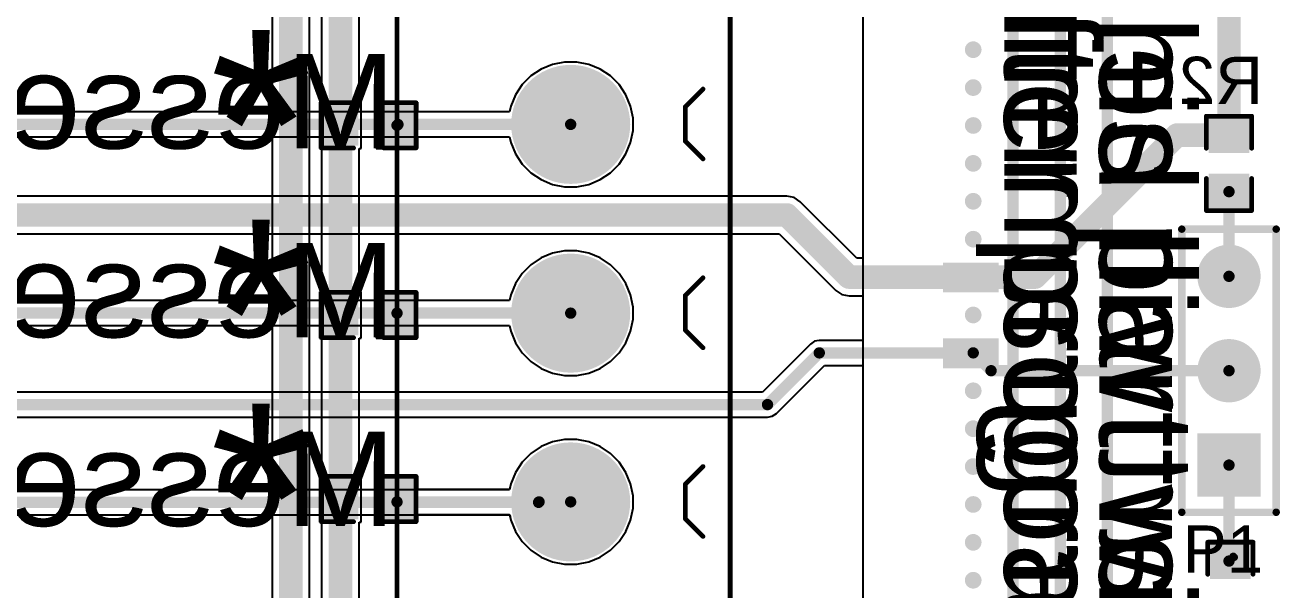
# Model space of a CAD drawing. Header units: millimetres. Extents: x -0.34 to 3.69, y -0.26 to 2.67.
# Drawn here: x 2.337 to 3.667, y 0.828 to 1.426 of the extents above; entities that cross this region are included whole.
import ezdxf

# ---------------------------------------------------------------- set-up
doc = ezdxf.new("R2010")
doc.units = ezdxf.units.MM
doc.header["$MEASUREMENT"] = 0
for name, color, linetype in [('BottomLayer', 5, 'Continuous'), ('BottomOverlay', 54, 'Continuous'), ('BottomPaste', 16, 'Continuous'), ('BottomSolder', 6, 'Continuous'), ('MultiLayer', 9, 'Continuous'), ('PadHoleLayer', 156, 'Continuous'), ('TopLayer', 1, 'Continuous'), ('TopOverlay', 2, 'Continuous'), ('TopPaste', 8, 'Continuous'), ('TopSolder', 216, 'Continuous')]:
    doc.layers.add(name, color=color, linetype=linetype)
doc.styles.add('Arial', font='', dxfattribs={"height": 0.2})
doc.styles.get('Arial').set_extended_font_data('Arial')

# ---------------------------------------------------------------- blocks, each defined once
blk = doc.blocks.new('T________B_____12_P___B_3')
at = {"layer": 'BottomLayer'}
h = blk.add_hatch(color=5, dxfattribs=at)
edge = h.paths.add_edge_path()
edge.add_arc((-0.1, 0), 0.0590551, 0, 360)
h = blk.add_hatch(color=5, dxfattribs=at)
edge = h.paths.add_edge_path()
edge.add_arc((0.1, 0), 0.0590551, 0, 360)
h = blk.add_hatch(color=5, dxfattribs=at)
edge = h.paths.add_edge_path()
edge.add_arc((0.3, 0), 0.0590551, 0, 360)
at = {"layer": 'BottomSolder'}
h = blk.add_hatch(color=6, dxfattribs=at)
edge = h.paths.add_edge_path()
edge.add_arc((-0.1, 0), 0.0630551, 0, 360)
h = blk.add_hatch(color=6, dxfattribs=at)
edge = h.paths.add_edge_path()
edge.add_arc((0.1, 0), 0.0630551, 0, 360)
h = blk.add_hatch(color=6, dxfattribs=at)
edge = h.paths.add_edge_path()
edge.add_arc((0.3, 0), 0.0630551, 0, 360)
at = {"layer": 'MultiLayer'}
h = blk.add_hatch(color=9, dxfattribs=at)
edge = h.paths.add_edge_path()
edge.add_arc((-0.1, 0), 0.0590551, 0, 360)
h = blk.add_hatch(color=9, dxfattribs=at)
edge = h.paths.add_edge_path()
edge.add_arc((0.1, 0), 0.0590551, 0, 360)
h = blk.add_hatch(color=9, dxfattribs=at)
edge = h.paths.add_edge_path()
edge.add_arc((0.3, 0), 0.0590551, 0, 360)
at = {"layer": 'PadHoleLayer'}
h = blk.add_hatch(color=156, dxfattribs=at)
edge = h.paths.add_edge_path()
edge.add_arc((-0.1, 0), 0.0275, 0, 360)
h = blk.add_hatch(color=156, dxfattribs=at)
edge = h.paths.add_edge_path()
edge.add_arc((0.1, 0), 0.0275, 0, 360)
h = blk.add_hatch(color=156, dxfattribs=at)
edge = h.paths.add_edge_path()
edge.add_arc((0.3, 0), 0.0275, 0, 360)
at = {"layer": 'TopLayer'}
h = blk.add_hatch(color=1, dxfattribs=at)
edge = h.paths.add_edge_path()
edge.add_arc((-0.1, 0), 0.0590551, 0, 360)
h = blk.add_hatch(color=1, dxfattribs=at)
edge = h.paths.add_edge_path()
edge.add_arc((0.1, 0), 0.0590551, 0, 360)
h = blk.add_hatch(color=1, dxfattribs=at)
edge = h.paths.add_edge_path()
edge.add_arc((0.3, 0), 0.0590551, 0, 360)
at = {"layer": 'TopSolder'}
h = blk.add_hatch(color=216, dxfattribs=at)
edge = h.paths.add_edge_path()
edge.add_arc((-0.1, 0), 0.0630551, 0, 360)
h = blk.add_hatch(color=216, dxfattribs=at)
edge = h.paths.add_edge_path()
edge.add_arc((0.1, 0), 0.0630551, 0, 360)
h = blk.add_hatch(color=216, dxfattribs=at)
edge = h.paths.add_edge_path()
edge.add_arc((0.3, 0), 0.0630551, 0, 360)
at = {"layer": 'BottomOverlay', "const_width": 0.005}
for points in [[(-1.184, 0.184), (1.168, 0.184)], [(-0.1178381, -0.1214327), (-0.1366058, -0.1402004)], [(-0.1178381, -0.1214327), (-0.0812907, -0.1214327)], [(-0.0812907, -0.1214327), (-0.062523, -0.1402004)], [(0.0821619, -0.1214327), (0.0633942, -0.1402004)], [(0.0821619, -0.1214327), (0.0633942, -0.1402004)], [(0.0821619, -0.1214327), (0.1187093, -0.1214327)], [(0.0821619, -0.1214327), (0.1187093, -0.1214327)], [(0.1187093, -0.1214327), (0.137477, -0.1402004)], [(0.1187093, -0.1214327), (0.137477, -0.1402004)], [(0.2821619, -0.1214327), (0.2633942, -0.1402004)], [(0.2821619, -0.1214327), (0.2633942, -0.1402004)], [(0.2821619, -0.1214327), (0.3187093, -0.1214327)], [(0.2821619, -0.1214327), (0.3187093, -0.1214327)], [(0.3187093, -0.1214327), (0.337477, -0.1402004)], [(0.3187093, -0.1214327), (0.337477, -0.1402004)], [(-1.224, -0.169), (1.206, -0.169)]]:
    blk.add_lwpolyline(points, dxfattribs=at)
at = {"layer": 'BottomOverlay', "const_width": 0.0025}
for points in [[(-0.1190881, -0.1214327, 1), (-0.1165881, -0.1214327, 1)], [(-0.1190881, -0.1214327, 1), (-0.1165881, -0.1214327, 1)], [(-0.0825407, -0.1214327, 1), (-0.0800407, -0.1214327, 1)], [(-0.0825407, -0.1214327, 1), (-0.0800407, -0.1214327, 1)], [(0.0809119, -0.1214327, 1), (0.0834119, -0.1214327, 1)], [(0.0809119, -0.1214327, 1), (0.0834119, -0.1214327, 1)], [(0.0809119, -0.1214327, 1), (0.0834119, -0.1214327, 1)], [(0.0809119, -0.1214327, 1), (0.0834119, -0.1214327, 1)], [(0.1174593, -0.1214327, 1), (0.1199593, -0.1214327, 1)], [(0.1174593, -0.1214327, 1), (0.1199593, -0.1214327, 1)], [(0.1174593, -0.1214327, 1), (0.1199593, -0.1214327, 1)], [(0.1174593, -0.1214327, 1), (0.1199593, -0.1214327, 1)], [(0.2809119, -0.1214327, 1), (0.2834119, -0.1214327, 1)], [(0.2809119, -0.1214327, 1), (0.2834119, -0.1214327, 1)], [(0.2809119, -0.1214327, 1), (0.2834119, -0.1214327, 1)], [(0.2809119, -0.1214327, 1), (0.2834119, -0.1214327, 1)], [(0.3174593, -0.1214327, 1), (0.3199593, -0.1214327, 1)], [(0.3174593, -0.1214327, 1), (0.3199593, -0.1214327, 1)], [(0.3174593, -0.1214327, 1), (0.3199593, -0.1214327, 1)], [(0.3174593, -0.1214327, 1), (0.3199593, -0.1214327, 1)], [(-0.1378558, -0.1402004, 1), (-0.1353558, -0.1402004, 1)], [(-0.063773, -0.1402004, 1), (-0.061273, -0.1402004, 1)], [(0.0621442, -0.1402004, 1), (0.0646442, -0.1402004, 1)], [(0.0621442, -0.1402004, 1), (0.0646442, -0.1402004, 1)], [(0.136227, -0.1402004, 1), (0.138727, -0.1402004, 1)], [(0.136227, -0.1402004, 1), (0.138727, -0.1402004, 1)], [(0.2621442, -0.1402004, 1), (0.2646442, -0.1402004, 1)], [(0.2621442, -0.1402004, 1), (0.2646442, -0.1402004, 1)], [(0.336227, -0.1402004, 1), (0.338727, -0.1402004, 1)], [(0.336227, -0.1402004, 1), (0.338727, -0.1402004, 1)]]:
    blk.add_lwpolyline(points, format="xyb", close=True, dxfattribs=at)
blk = doc.blocks.new('HDR1X3_25')
at = {"layer": 'BottomLayer'}
blk.add_hatch(color=5, dxfattribs=at).paths.add_polyline_path([(-0.02952755, 0.02952755), (0.02952755, 0.02952755), (0.02952755, -0.02952755), (-0.02952755, -0.02952755)])
h = blk.add_hatch(color=5, dxfattribs=at)
edge = h.paths.add_edge_path()
edge.add_arc((0.1, 0), 0.0295275, 0, 360)
h = blk.add_hatch(color=5, dxfattribs=at)
edge = h.paths.add_edge_path()
edge.add_arc((0.2, 0), 0.0295275, 0, 360)
at = {"layer": 'BottomSolder'}
blk.add_hatch(color=6, dxfattribs=at).paths.add_polyline_path([(-0.03352755, 0.03352755), (0.03352755, 0.03352755), (0.03352755, -0.03352755), (-0.03352755, -0.03352755)])
h = blk.add_hatch(color=6, dxfattribs=at)
edge = h.paths.add_edge_path()
edge.add_arc((0.1, 0), 0.0335275, 0, 360)
h = blk.add_hatch(color=6, dxfattribs=at)
edge = h.paths.add_edge_path()
edge.add_arc((0.2, 0), 0.0335275, 0, 360)
at = {"layer": 'MultiLayer'}
blk.add_hatch(color=9, dxfattribs=at).paths.add_polyline_path([(-0.02952755, 0.02952755), (0.02952755, 0.02952755), (0.02952755, -0.02952755), (-0.02952755, -0.02952755)])
h = blk.add_hatch(color=9, dxfattribs=at)
edge = h.paths.add_edge_path()
edge.add_arc((0.1, 0), 0.0295275, 0, 360)
h = blk.add_hatch(color=9, dxfattribs=at)
edge = h.paths.add_edge_path()
edge.add_arc((0.2, 0), 0.0295275, 0, 360)
at = {"layer": 'PadHoleLayer'}
h = blk.add_hatch(color=156, dxfattribs=at)
edge = h.paths.add_edge_path()
edge.add_arc((0, 0), 0.0177165, 0, 360)
h = blk.add_hatch(color=156, dxfattribs=at)
edge = h.paths.add_edge_path()
edge.add_arc((0.1, 0), 0.0177165, 0, 360)
h = blk.add_hatch(color=156, dxfattribs=at)
edge = h.paths.add_edge_path()
edge.add_arc((0.2, 0), 0.0177165, 0, 360)
at = {"layer": 'TopLayer'}
blk.add_hatch(color=1, dxfattribs=at).paths.add_polyline_path([(-0.02952755, 0.02952755), (0.02952755, 0.02952755), (0.02952755, -0.02952755), (-0.02952755, -0.02952755)])
h = blk.add_hatch(color=1, dxfattribs=at)
edge = h.paths.add_edge_path()
edge.add_arc((0.1, 0), 0.0295275, 0, 360)
h = blk.add_hatch(color=1, dxfattribs=at)
edge = h.paths.add_edge_path()
edge.add_arc((0.2, 0), 0.0295275, 0, 360)
at = {"layer": 'TopSolder'}
blk.add_hatch(color=216, dxfattribs=at).paths.add_polyline_path([(-0.03352755, 0.03352755), (0.03352755, 0.03352755), (0.03352755, -0.03352755), (-0.03352755, -0.03352755)])
h = blk.add_hatch(color=216, dxfattribs=at)
edge = h.paths.add_edge_path()
edge.add_arc((0.1, 0), 0.0335275, 0, 360)
h = blk.add_hatch(color=216, dxfattribs=at)
edge = h.paths.add_edge_path()
edge.add_arc((0.2, 0), 0.0335275, 0, 360)
at = {"layer": 'TopOverlay', "const_width": 0.007874}
for points in [[(-0.05, 0.05), (0.25, 0.05)], [(-0.05, 0.05), (-0.05, -0.05)], [(0.25, 0.05), (0.25, -0.05)], [(-0.05, -0.05), (0.25, -0.05)]]:
    blk.add_lwpolyline(points, dxfattribs=at)
at = {"layer": 'TopOverlay', "const_width": 0.003937}
for points in [[(-0.0519685, 0.05, 1), (-0.0480315, 0.05, 1)], [(-0.0519685, 0.05, 1), (-0.0480315, 0.05, 1)], [(0.2480315, 0.05, 1), (0.2519685, 0.05, 1)], [(0.2480315, 0.05, 1), (0.2519685, 0.05, 1)], [(-0.0519685, -0.05, 1), (-0.0480315, -0.05, 1)], [(-0.0519685, -0.05, 1), (-0.0480315, -0.05, 1)], [(0.2480315, -0.05, 1), (0.2519685, -0.05, 1)], [(0.2480315, -0.05, 1), (0.2519685, -0.05, 1)]]:
    blk.add_lwpolyline(points, format="xyb", close=True, dxfattribs=at)
blk = doc.blocks.new('R__0603_46')
at = {"layer": 'TopLayer'}
for points in [[(-0.045, -0.0175), (-0.045, 0.0175), (-0.015, 0.0175), (-0.015, -0.0175)], [(0.015, -0.0175), (0.015, 0.0175), (0.045, 0.0175), (0.045, -0.0175)]]:
    blk.add_hatch(color=1, dxfattribs=at).paths.add_polyline_path(points)
at = {"layer": 'TopPaste'}
for points in [[(-0.045, -0.0175), (-0.045, 0.0175), (-0.015, 0.0175), (-0.015, -0.0175)], [(0.015, -0.0175), (0.015, 0.0175), (0.045, 0.0175), (0.045, -0.0175)]]:
    blk.add_hatch(color=8, dxfattribs=at).paths.add_polyline_path(points)
at = {"layer": 'TopSolder'}
for points in [[(-0.049, -0.0215), (-0.049, 0.0215), (-0.011, 0.0215), (-0.011, -0.0215)], [(0.011, -0.0215), (0.011, 0.0215), (0.049, 0.0215), (0.049, -0.0215)]]:
    blk.add_hatch(color=216, dxfattribs=at).paths.add_polyline_path(points)
at = {"layer": 'TopOverlay', "const_width": 0.005}
for points in [[(-0.05, 0.024), (-0.016, 0.024)], [(-0.05, -0.024), (-0.05, 0.024)], [(0.016, 0.024), (0.05, 0.024)], [(0.05, -0.024), (0.05, 0.024)], [(-0.05, -0.024), (-0.016, -0.024)], [(0.016, -0.024), (0.05, -0.024)]]:
    blk.add_lwpolyline(points, dxfattribs=at)
at = {"layer": 'TopOverlay', "const_width": 0.0025}
for points in [[(-0.05125, 0.024, 1), (-0.04875, 0.024, 1)], [(-0.05125, 0.024, 1), (-0.04875, 0.024, 1)], [(-0.01725, 0.024, 1), (-0.01475, 0.024, 1)], [(0.01475, 0.024, 1), (0.01725, 0.024, 1)], [(0.04875, 0.024, 1), (0.05125, 0.024, 1)], [(0.04875, 0.024, 1), (0.05125, 0.024, 1)], [(-0.05125, -0.024, 1), (-0.04875, -0.024, 1)], [(-0.05125, -0.024, 1), (-0.04875, -0.024, 1)], [(-0.01725, -0.024, 1), (-0.01475, -0.024, 1)], [(0.01475, -0.024, 1), (0.01725, -0.024, 1)], [(0.04875, -0.024, 1), (0.05125, -0.024, 1)], [(0.04875, -0.024, 1), (0.05125, -0.024, 1)]]:
    blk.add_lwpolyline(points, format="xyb", close=True, dxfattribs=at)
blk = doc.blocks.new('R__0603_47')
at = {"layer": 'TopLayer'}
for points in [[(-0.045, -0.0175), (-0.045, 0.0175), (-0.015, 0.0175), (-0.015, -0.0175)], [(0.015, -0.0175), (0.015, 0.0175), (0.045, 0.0175), (0.045, -0.0175)]]:
    blk.add_hatch(color=1, dxfattribs=at).paths.add_polyline_path(points)
at = {"layer": 'TopPaste'}
for points in [[(-0.045, -0.0175), (-0.045, 0.0175), (-0.015, 0.0175), (-0.015, -0.0175)], [(0.015, -0.0175), (0.015, 0.0175), (0.045, 0.0175), (0.045, -0.0175)]]:
    blk.add_hatch(color=8, dxfattribs=at).paths.add_polyline_path(points)
at = {"layer": 'TopSolder'}
for points in [[(-0.049, -0.0215), (-0.049, 0.0215), (-0.011, 0.0215), (-0.011, -0.0215)], [(0.011, -0.0215), (0.011, 0.0215), (0.049, 0.0215), (0.049, -0.0215)]]:
    blk.add_hatch(color=216, dxfattribs=at).paths.add_polyline_path(points)
at = {"layer": 'TopOverlay', "const_width": 0.005}
for points in [[(-0.05, 0.024), (-0.016, 0.024)], [(-0.05, -0.024), (-0.05, 0.024)], [(0.016, 0.024), (0.05, 0.024)], [(0.05, -0.024), (0.05, 0.024)], [(-0.05, -0.024), (-0.016, -0.024)], [(0.016, -0.024), (0.05, -0.024)]]:
    blk.add_lwpolyline(points, dxfattribs=at)
at = {"layer": 'TopOverlay', "const_width": 0.0025}
for points in [[(-0.05125, 0.024, 1), (-0.04875, 0.024, 1)], [(-0.05125, 0.024, 1), (-0.04875, 0.024, 1)], [(-0.01725, 0.024, 1), (-0.01475, 0.024, 1)], [(0.01475, 0.024, 1), (0.01725, 0.024, 1)], [(0.04875, 0.024, 1), (0.05125, 0.024, 1)], [(0.04875, 0.024, 1), (0.05125, 0.024, 1)], [(-0.05125, -0.024, 1), (-0.04875, -0.024, 1)], [(-0.05125, -0.024, 1), (-0.04875, -0.024, 1)], [(-0.01725, -0.024, 1), (-0.01475, -0.024, 1)], [(0.01475, -0.024, 1), (0.01725, -0.024, 1)], [(0.04875, -0.024, 1), (0.05125, -0.024, 1)], [(0.04875, -0.024, 1), (0.05125, -0.024, 1)]]:
    blk.add_lwpolyline(points, format="xyb", close=True, dxfattribs=at)
blk = doc.blocks.new('R__0603_48')
at = {"layer": 'TopLayer'}
for points in [[(-0.045, -0.0175), (-0.045, 0.0175), (-0.015, 0.0175), (-0.015, -0.0175)], [(0.015, -0.0175), (0.015, 0.0175), (0.045, 0.0175), (0.045, -0.0175)]]:
    blk.add_hatch(color=1, dxfattribs=at).paths.add_polyline_path(points)
at = {"layer": 'TopPaste'}
for points in [[(-0.045, -0.0175), (-0.045, 0.0175), (-0.015, 0.0175), (-0.015, -0.0175)], [(0.015, -0.0175), (0.015, 0.0175), (0.045, 0.0175), (0.045, -0.0175)]]:
    blk.add_hatch(color=8, dxfattribs=at).paths.add_polyline_path(points)
at = {"layer": 'TopSolder'}
for points in [[(-0.049, -0.0215), (-0.049, 0.0215), (-0.011, 0.0215), (-0.011, -0.0215)], [(0.011, -0.0215), (0.011, 0.0215), (0.049, 0.0215), (0.049, -0.0215)]]:
    blk.add_hatch(color=216, dxfattribs=at).paths.add_polyline_path(points)
at = {"layer": 'TopOverlay', "const_width": 0.005}
for points in [[(-0.05, 0.024), (-0.016, 0.024)], [(-0.05, -0.024), (-0.05, 0.024)], [(0.016, 0.024), (0.05, 0.024)], [(0.05, -0.024), (0.05, 0.024)], [(-0.05, -0.024), (-0.016, -0.024)], [(0.016, -0.024), (0.05, -0.024)]]:
    blk.add_lwpolyline(points, dxfattribs=at)
at = {"layer": 'TopOverlay', "const_width": 0.0025}
for points in [[(-0.05125, 0.024, 1), (-0.04875, 0.024, 1)], [(-0.05125, 0.024, 1), (-0.04875, 0.024, 1)], [(-0.01725, 0.024, 1), (-0.01475, 0.024, 1)], [(0.01475, 0.024, 1), (0.01725, 0.024, 1)], [(0.04875, 0.024, 1), (0.05125, 0.024, 1)], [(0.04875, 0.024, 1), (0.05125, 0.024, 1)], [(-0.05125, -0.024, 1), (-0.04875, -0.024, 1)], [(-0.05125, -0.024, 1), (-0.04875, -0.024, 1)], [(-0.01725, -0.024, 1), (-0.01475, -0.024, 1)], [(0.01475, -0.024, 1), (0.01725, -0.024, 1)], [(0.04875, -0.024, 1), (0.05125, -0.024, 1)], [(0.04875, -0.024, 1), (0.05125, -0.024, 1)]]:
    blk.add_lwpolyline(points, format="xyb", close=True, dxfattribs=at)
blk = doc.blocks.new('R__0603_B_54')
at = {"layer": 'BottomLayer'}
for points in [[(-0.015, 0.0175), (-0.015, -0.0175), (-0.045, -0.0175), (-0.045, 0.0175)], [(0.045, 0.0175), (0.045, -0.0175), (0.015, -0.0175), (0.015, 0.0175)]]:
    blk.add_hatch(color=5, dxfattribs=at).paths.add_polyline_path(points)
at = {"layer": 'BottomPaste'}
for points in [[(-0.015, 0.0175), (-0.015, -0.0175), (-0.045, -0.0175), (-0.045, 0.0175)], [(0.045, 0.0175), (0.045, -0.0175), (0.015, -0.0175), (0.015, 0.0175)]]:
    blk.add_hatch(color=16, dxfattribs=at).paths.add_polyline_path(points)
at = {"layer": 'BottomSolder'}
for points in [[(-0.011, 0.0215), (-0.011, -0.0215), (-0.049, -0.0215), (-0.049, 0.0215)], [(0.049, 0.0215), (0.049, -0.0215), (0.011, -0.0215), (0.011, 0.0215)]]:
    blk.add_hatch(color=6, dxfattribs=at).paths.add_polyline_path(points)
at = {"layer": 'BottomOverlay', "const_width": 0.005}
for points in [[(-0.05, -0.024), (-0.05, 0.024)], [(-0.016, 0.024), (-0.05, 0.024)], [(0.05, 0.024), (0.016, 0.024)], [(0.05, -0.024), (0.05, 0.024)], [(-0.016, -0.024), (-0.05, -0.024)], [(0.05, -0.024), (0.016, -0.024)]]:
    blk.add_lwpolyline(points, dxfattribs=at)
at = {"layer": 'BottomOverlay', "const_width": 0.0025}
for points in [[(-0.05125, 0.024, 1), (-0.04875, 0.024, 1)], [(-0.05125, 0.024, 1), (-0.04875, 0.024, 1)], [(-0.01725, 0.024, 1), (-0.01475, 0.024, 1)], [(0.01475, 0.024, 1), (0.01725, 0.024, 1)], [(0.04875, 0.024, 1), (0.05125, 0.024, 1)], [(0.04875, 0.024, 1), (0.05125, 0.024, 1)], [(-0.05125, -0.024, 1), (-0.04875, -0.024, 1)], [(-0.05125, -0.024, 1), (-0.04875, -0.024, 1)], [(-0.01725, -0.024, 1), (-0.01475, -0.024, 1)], [(0.01475, -0.024, 1), (0.01725, -0.024, 1)], [(0.04875, -0.024, 1), (0.05125, -0.024, 1)], [(0.04875, -0.024, 1), (0.05125, -0.024, 1)]]:
    blk.add_lwpolyline(points, format="xyb", close=True, dxfattribs=at)
blk = doc.blocks.new('R__0603_B_55')
at = {"layer": 'BottomLayer'}
for points in [[(-0.015, 0.0175), (-0.015, -0.0175), (-0.045, -0.0175), (-0.045, 0.0175)], [(0.045, 0.0175), (0.045, -0.0175), (0.015, -0.0175), (0.015, 0.0175)]]:
    blk.add_hatch(color=5, dxfattribs=at).paths.add_polyline_path(points)
at = {"layer": 'BottomPaste'}
for points in [[(-0.015, 0.0175), (-0.015, -0.0175), (-0.045, -0.0175), (-0.045, 0.0175)], [(0.045, 0.0175), (0.045, -0.0175), (0.015, -0.0175), (0.015, 0.0175)]]:
    blk.add_hatch(color=16, dxfattribs=at).paths.add_polyline_path(points)
at = {"layer": 'BottomSolder'}
for points in [[(-0.011, 0.0215), (-0.011, -0.0215), (-0.049, -0.0215), (-0.049, 0.0215)], [(0.049, 0.0215), (0.049, -0.0215), (0.011, -0.0215), (0.011, 0.0215)]]:
    blk.add_hatch(color=6, dxfattribs=at).paths.add_polyline_path(points)
at = {"layer": 'BottomOverlay', "const_width": 0.005}
for points in [[(-0.05, 0.024), (-0.016, 0.024)], [(-0.05, 0.024), (-0.05, -0.024)], [(0.016, 0.024), (0.05, 0.024)], [(0.05, 0.024), (0.05, -0.024)], [(-0.05, -0.024), (-0.016, -0.024)], [(0.016, -0.024), (0.05, -0.024)]]:
    blk.add_lwpolyline(points, dxfattribs=at)
at = {"layer": 'BottomOverlay', "const_width": 0.0025}
for points in [[(-0.05125, 0.024, 1), (-0.04875, 0.024, 1)], [(-0.05125, 0.024, 1), (-0.04875, 0.024, 1)], [(-0.01725, 0.024, 1), (-0.01475, 0.024, 1)], [(0.01475, 0.024, 1), (0.01725, 0.024, 1)], [(0.04875, 0.024, 1), (0.05125, 0.024, 1)], [(0.04875, 0.024, 1), (0.05125, 0.024, 1)], [(-0.05125, -0.024, 1), (-0.04875, -0.024, 1)], [(-0.05125, -0.024, 1), (-0.04875, -0.024, 1)], [(-0.01725, -0.024, 1), (-0.01475, -0.024, 1)], [(0.01475, -0.024, 1), (0.01725, -0.024, 1)], [(0.04875, -0.024, 1), (0.05125, -0.024, 1)], [(0.04875, -0.024, 1), (0.05125, -0.024, 1)]]:
    blk.add_lwpolyline(points, format="xyb", close=True, dxfattribs=at)

msp = doc.modelspace()

# ---------------------------------------------------------------- hatches: boundary and pattern name
at = {"layer": 'BottomLayer'}
for points in [[(3.369, 1.1745308), (3.31, 1.1745308), (3.31, 1.1429572), (3.369, 1.1429572)], [(3.369, 1.0942158), (3.31, 1.0942158), (3.31, 1.0626422), (3.369, 1.0626422)]]:
    msp.add_hatch(color=5, dxfattribs=at).paths.add_polyline_path(points)
at = {"layer": 'BottomSolder'}
h = msp.add_hatch(color=6, dxfattribs=at)
edge = h.paths.add_edge_path()
edge.add_arc((3.342, 1.4001654), 0.0088582, 0, 360)
h = msp.add_hatch(color=6, dxfattribs=at)
edge = h.paths.add_edge_path()
edge.add_arc((3.342, 1.3600079), 0.0088582, 0, 360)
h = msp.add_hatch(color=6, dxfattribs=at)
edge = h.paths.add_edge_path()
edge.add_arc((3.342, 1.3198504), 0.0088582, 0, 360)
h = msp.add_hatch(color=6, dxfattribs=at)
edge = h.paths.add_edge_path()
edge.add_arc((3.342, 1.2796929), 0.0088582, 0, 360)
h = msp.add_hatch(color=6, dxfattribs=at)
edge = h.paths.add_edge_path()
edge.add_arc((3.342, 1.2395355), 0.0088582, 0, 360)
h = msp.add_hatch(color=6, dxfattribs=at)
edge = h.paths.add_edge_path()
edge.add_arc((3.342, 1.199378), 0.0088582, 0, 360)
h = msp.add_hatch(color=6, dxfattribs=at)
edge = h.paths.add_edge_path()
edge.add_arc((3.342, 1.1592205), 0.0088582, 0, 360)
h = msp.add_hatch(color=6, dxfattribs=at)
edge = h.paths.add_edge_path()
edge.add_arc((3.342, 1.119063), 0.0088582, 0, 360)
h = msp.add_hatch(color=6, dxfattribs=at)
edge = h.paths.add_edge_path()
edge.add_arc((3.342, 1.0789055), 0.0088582, 0, 360)
h = msp.add_hatch(color=6, dxfattribs=at)
edge = h.paths.add_edge_path()
edge.add_arc((3.342, 1.038748), 0.0088582, 0, 360)
h = msp.add_hatch(color=6, dxfattribs=at)
edge = h.paths.add_edge_path()
edge.add_arc((3.342, 0.9985906), 0.0088582, 0, 360)
h = msp.add_hatch(color=6, dxfattribs=at)
edge = h.paths.add_edge_path()
edge.add_arc((3.342, 0.9584332), 0.0088582, 0, 360)
h = msp.add_hatch(color=6, dxfattribs=at)
edge = h.paths.add_edge_path()
edge.add_arc((3.342, 0.9182756), 0.0088582, 0, 360)
h = msp.add_hatch(color=6, dxfattribs=at)
edge = h.paths.add_edge_path()
edge.add_arc((3.342, 0.8781182), 0.0088582, 0, 360)
h = msp.add_hatch(color=6, dxfattribs=at)
edge = h.paths.add_edge_path()
edge.add_arc((3.342, 0.8379606), 0.0088582, 0, 360)
at = {"layer": 'PadHoleLayer'}
h = msp.add_hatch(color=156, dxfattribs=at)
edge = h.paths.add_edge_path()
edge.add_arc((3.342, 1.4001654), 0.0088582, 0, 360)
h = msp.add_hatch(color=156, dxfattribs=at)
edge = h.paths.add_edge_path()
edge.add_arc((3.342, 1.3600079), 0.0088582, 0, 360)
h = msp.add_hatch(color=156, dxfattribs=at)
edge = h.paths.add_edge_path()
edge.add_arc((3.342, 1.3198504), 0.0088582, 0, 360)
h = msp.add_hatch(color=156, dxfattribs=at)
edge = h.paths.add_edge_path()
edge.add_arc((3.342, 1.2796929), 0.0088582, 0, 360)
h = msp.add_hatch(color=156, dxfattribs=at)
edge = h.paths.add_edge_path()
edge.add_arc((3.342, 1.2395355), 0.0088582, 0, 360)
h = msp.add_hatch(color=156, dxfattribs=at)
edge = h.paths.add_edge_path()
edge.add_arc((3.342, 1.199378), 0.0088582, 0, 360)
h = msp.add_hatch(color=156, dxfattribs=at)
edge = h.paths.add_edge_path()
edge.add_arc((3.342, 1.1592205), 0.0088582, 0, 360)
h = msp.add_hatch(color=156, dxfattribs=at)
edge = h.paths.add_edge_path()
edge.add_arc((3.342, 1.119063), 0.0088582, 0, 360)
h = msp.add_hatch(color=156, dxfattribs=at)
edge = h.paths.add_edge_path()
edge.add_arc((3.342, 1.0789055), 0.0088582, 0, 360)
h = msp.add_hatch(color=156, dxfattribs=at)
edge = h.paths.add_edge_path()
edge.add_arc((3.342, 1.038748), 0.0088582, 0, 360)
h = msp.add_hatch(color=156, dxfattribs=at)
edge = h.paths.add_edge_path()
edge.add_arc((3.342, 0.9985906), 0.0088582, 0, 360)
h = msp.add_hatch(color=156, dxfattribs=at)
edge = h.paths.add_edge_path()
edge.add_arc((3.342, 0.9584332), 0.0088582, 0, 360)
h = msp.add_hatch(color=156, dxfattribs=at)
edge = h.paths.add_edge_path()
edge.add_arc((3.342, 0.9182756), 0.0088582, 0, 360)
h = msp.add_hatch(color=156, dxfattribs=at)
edge = h.paths.add_edge_path()
edge.add_arc((3.342, 0.8781182), 0.0088582, 0, 360)
h = msp.add_hatch(color=156, dxfattribs=at)
edge = h.paths.add_edge_path()
edge.add_arc((3.342, 0.8379606), 0.0088582, 0, 360)
at = {"layer": 'TopLayer'}
for points in [[(3.31, 1.1429572), (3.369, 1.1429572), (3.369, 1.1745308), (3.31, 1.1745308)], [(3.31, 1.0626422), (3.369, 1.0626422), (3.369, 1.0942158), (3.31, 1.0942158)]]:
    msp.add_hatch(color=1, dxfattribs=at).paths.add_polyline_path(points)
at = {"layer": 'TopSolder'}
h = msp.add_hatch(color=216, dxfattribs=at)
edge = h.paths.add_edge_path()
edge.add_arc((3.342, 1.4001654), 0.0088582, 0, 360)
h = msp.add_hatch(color=216, dxfattribs=at)
edge = h.paths.add_edge_path()
edge.add_arc((3.342, 1.3600079), 0.0088582, 0, 360)
h = msp.add_hatch(color=216, dxfattribs=at)
edge = h.paths.add_edge_path()
edge.add_arc((3.342, 1.3198504), 0.0088582, 0, 360)
h = msp.add_hatch(color=216, dxfattribs=at)
edge = h.paths.add_edge_path()
edge.add_arc((3.342, 1.2796929), 0.0088582, 0, 360)
h = msp.add_hatch(color=216, dxfattribs=at)
edge = h.paths.add_edge_path()
edge.add_arc((3.342, 1.2395355), 0.0088582, 0, 360)
h = msp.add_hatch(color=216, dxfattribs=at)
edge = h.paths.add_edge_path()
edge.add_arc((3.342, 1.199378), 0.0088582, 0, 360)
h = msp.add_hatch(color=216, dxfattribs=at)
edge = h.paths.add_edge_path()
edge.add_arc((3.342, 1.1592205), 0.0088582, 0, 360)
h = msp.add_hatch(color=216, dxfattribs=at)
edge = h.paths.add_edge_path()
edge.add_arc((3.342, 1.119063), 0.0088582, 0, 360)
h = msp.add_hatch(color=216, dxfattribs=at)
edge = h.paths.add_edge_path()
edge.add_arc((3.342, 1.0789055), 0.0088582, 0, 360)
h = msp.add_hatch(color=216, dxfattribs=at)
edge = h.paths.add_edge_path()
edge.add_arc((3.342, 1.038748), 0.0088582, 0, 360)
h = msp.add_hatch(color=216, dxfattribs=at)
edge = h.paths.add_edge_path()
edge.add_arc((3.342, 0.9985906), 0.0088582, 0, 360)
h = msp.add_hatch(color=216, dxfattribs=at)
edge = h.paths.add_edge_path()
edge.add_arc((3.342, 0.9584332), 0.0088582, 0, 360)
h = msp.add_hatch(color=216, dxfattribs=at)
edge = h.paths.add_edge_path()
edge.add_arc((3.342, 0.9182756), 0.0088582, 0, 360)
h = msp.add_hatch(color=216, dxfattribs=at)
edge = h.paths.add_edge_path()
edge.add_arc((3.342, 0.8781182), 0.0088582, 0, 360)
h = msp.add_hatch(color=216, dxfattribs=at)
edge = h.paths.add_edge_path()
edge.add_arc((3.342, 0.8379606), 0.0088582, 0, 360)

# ---------------------------------------------------------------- linework, layer by layer
at = {"layer": 'BottomLayer'}
for p, q in [((3.2250007, 2.0445748), (3.225001, 1.1791025)), ((2.8962308, 1.3845166), (2.8842096, 1.3795373)), ((2.9089925, 1.3870551), (2.8962308, 1.3845166)), ((2.9220043, 1.3870551), (2.9089925, 1.3870551)), ((2.934766, 1.3845166), (2.9220043, 1.3870551)), ((2.9467872, 1.3795373), (2.934766, 1.3845166)), ((2.8733907, 1.3723083), (2.8641901, 1.3631077)), ((2.8842096, 1.3795373), (2.8733907, 1.3723083)), ((2.9576061, 1.3723083), (2.9467872, 1.3795373)), ((2.9668067, 1.3631077), (2.9576061, 1.3723083)), ((2.8641901, 1.3631077), (2.8569611, 1.3522888)), ((2.9740357, 1.3522888), (2.9668067, 1.3631077)), ((2.8569611, 1.3522888), (2.8519818, 1.3402676)), ((2.979015, 1.3402676), (2.9740357, 1.3522888)), ((2.8507857, 1.3342547), (1.844, 1.3342547)), ((2.8519818, 1.3402676), (2.8507857, 1.3342547)), ((2.9815535, 1.3275059), (2.979015, 1.3402676)), ((2.9815535, 1.3144941), (2.9815535, 1.3275059)), ((1.8494903, 1.3077453), (2.8507857, 1.3077453)), ((2.8507857, 1.3077453), (2.8519818, 1.3017324)), ((2.979015, 1.3017324), (2.9815535, 1.3144941)), ((2.8519818, 1.3017324), (2.8569611, 1.2897112)), ((2.8569611, 1.2897112), (2.8641901, 1.2788923)), ((2.9668067, 1.2788923), (2.9740357, 1.2897112)), ((2.9740357, 1.2897112), (2.979015, 1.3017324)), ((2.8641901, 1.2788923), (2.8733907, 1.2696917)), ((2.9576061, 1.2696917), (2.9668067, 1.2788923)), ((2.8733907, 1.2696917), (2.8842096, 1.2624627)), ((2.9467872, 1.2624627), (2.9576061, 1.2696917)), ((2.8842096, 1.2624627), (2.8962308, 1.2574834)), ((2.8962308, 1.2574834), (2.9089925, 1.2549449)), ((2.9089925, 1.2549449), (2.9220043, 1.2549449)), ((2.9220043, 1.2549449), (2.934766, 1.2574834)), ((2.934766, 1.2574834), (2.9467872, 1.2624627)), ((3.1446615, 1.244882), (1.882, 1.244882)), ((3.15227, 1.2433686), (3.1446615, 1.244882)), ((3.1587202, 1.2390587), (3.15227, 1.2433686)), ((3.2186764, 1.1791025), (3.1587202, 1.2390587)), ((1.8902354, 1.205118), (3.1364261, 1.205118)), ((3.1364261, 1.205118), (3.1963823, 1.1451618)), ((2.8962308, 1.1845166), (2.8842096, 1.1795373)), ((2.9089925, 1.1870551), (2.8962308, 1.1845166)), ((2.9220043, 1.1870551), (2.9089925, 1.1870551)), ((2.934766, 1.1845166), (2.9220043, 1.1870551)), ((2.9467872, 1.1795373), (2.934766, 1.1845166)), ((2.8733907, 1.1723083), (2.8641901, 1.1631077)), ((2.8842096, 1.1795373), (2.8733907, 1.1723083)), ((2.9576061, 1.1723083), (2.9467872, 1.1795373)), ((2.9668067, 1.1631077), (2.9576061, 1.1723083)), ((3.225001, 1.1791025), (3.2186764, 1.1791025)), ((2.8641901, 1.1631077), (2.8569611, 1.1522888)), ((2.9740357, 1.1522888), (2.9668067, 1.1631077)), ((2.8569611, 1.1522888), (2.8519818, 1.1402676)), ((2.979015, 1.1402676), (2.9740357, 1.1522888)), ((3.1963823, 1.1451618), (3.2028325, 1.1408519)), ((2.8507857, 1.1342547), (1.8467642, 1.1342547)), ((2.8519818, 1.1402676), (2.8507857, 1.1342547)), ((2.9815535, 1.1275059), (2.979015, 1.1402676)), ((3.2028325, 1.1408519), (3.210441, 1.1393385)), ((3.210441, 1.1393385), (3.225001, 1.1393385)), ((3.225001, 1.1393385), (3.225001, 1.0921603)), ((2.9815535, 1.1144941), (2.9815535, 1.1275059)), ((1.8467642, 1.1077453), (2.8507857, 1.1077453)), ((2.8507857, 1.1077453), (2.8519818, 1.1017324)), ((2.979015, 1.1017324), (2.9815535, 1.1144941)), ((2.8519818, 1.1017324), (2.8569611, 1.0897112)), ((2.9740357, 1.0897112), (2.979015, 1.1017324)), ((3.1738333, 1.0911514), (3.1695331, 1.0882781)), ((3.1789056, 1.0921603), (3.1738333, 1.0911514)), ((3.225001, 1.0921603), (3.1789056, 1.0921603)), ((2.8569611, 1.0897112), (2.8641901, 1.0788923)), ((2.8641901, 1.0788923), (2.8733907, 1.0696917)), ((2.9576061, 1.0696917), (2.9668067, 1.0788923)), ((2.9668067, 1.0788923), (2.9740357, 1.0897112)), ((3.1695331, 1.0882781), (3.1185649, 1.0373099)), ((2.8733907, 1.0696917), (2.8842096, 1.0624627)), ((2.9467872, 1.0624627), (2.9576061, 1.0696917)), ((3.1334277, 1.0146827), (3.1843959, 1.0656509)), ((3.1843959, 1.0656509), (3.225001, 1.0656509)), ((3.225001, 1.0656509), (3.2250013, 0.2671187)), ((2.8842096, 1.0624627), (2.8962308, 1.0574834)), ((2.8962308, 1.0574834), (2.9089925, 1.0549449)), ((2.9089925, 1.0549449), (2.9220043, 1.0549449)), ((2.9220043, 1.0549449), (2.934766, 1.0574834)), ((2.934766, 1.0574834), (2.9467872, 1.0624627)), ((3.1185649, 1.0373099), (1.7294984, 1.0373099)), ((1.4305455, 1.0108005), (3.1240552, 1.0108005)), ((3.1240552, 1.0108005), (3.1291276, 1.0118095)), ((3.1291276, 1.0118095), (3.1334277, 1.0146827)), ((2.8962308, 0.9845166), (2.8842096, 0.9795373)), ((2.9089925, 0.9870551), (2.8962308, 0.9845166)), ((2.9220043, 0.9870551), (2.9089925, 0.9870551)), ((2.934766, 0.9845166), (2.9220043, 0.9870551)), ((2.9467872, 0.9795373), (2.934766, 0.9845166)), ((2.8733907, 0.9723083), (2.8641901, 0.9631077)), ((2.8842096, 0.9795373), (2.8733907, 0.9723083)), ((2.9576061, 0.9723083), (2.9467872, 0.9795373)), ((2.9668067, 0.9631077), (2.9576061, 0.9723083)), ((2.8641901, 0.9631077), (2.8569611, 0.9522888)), ((2.9740357, 0.9522888), (2.9668067, 0.9631077)), ((2.8569611, 0.9522888), (2.8519818, 0.9402676)), ((2.979015, 0.9402676), (2.9740357, 0.9522888)), ((2.8506863, 0.9337547), (1.8534159, 0.9337547)), ((2.8519818, 0.9402676), (2.8506863, 0.9337547)), ((2.9815535, 0.9275059), (2.979015, 0.9402676)), ((2.9815535, 0.9144941), (2.9815535, 0.9275059)), ((1.8543392, 0.9072453), (2.8508852, 0.9072453)), ((2.8508852, 0.9072453), (2.8519818, 0.9017324)), ((2.979015, 0.9017324), (2.9815535, 0.9144941)), ((2.8519818, 0.9017324), (2.8569611, 0.8897112)), ((2.9740357, 0.8897112), (2.979015, 0.9017324)), ((2.8569611, 0.8897112), (2.8641901, 0.8788923)), ((2.8641901, 0.8788923), (2.8733907, 0.8696917)), ((2.9576061, 0.8696917), (2.9668067, 0.8788923)), ((2.9668067, 0.8788923), (2.9740357, 0.8897112)), ((2.8733907, 0.8696917), (2.8842096, 0.8624627)), ((2.9467872, 0.8624627), (2.9576061, 0.8696917)), ((2.8842096, 0.8624627), (2.8962308, 0.8574834)), ((2.8962308, 0.8574834), (2.9089925, 0.8549449)), ((2.9089925, 0.8549449), (2.9220043, 0.8549449)), ((2.9220043, 0.8549449), (2.934766, 0.8574834)), ((2.934766, 0.8574834), (2.9467872, 0.8624627))]:
    msp.add_line(p, q, dxfattribs=at)
for points, const_width in [([(3.613, 1.3143504), (3.613, 1.846)], 0.025), ([(1.844, 1.321), (2.9154984, 1.321)], 0.012), ([(3.4075276, 1.1592205), (3.558, 1.3096929)], 0.025), ([(3.558, 1.3096929), (3.613, 1.3096929)], 0.025), ([(3.613, 1.16), (3.613, 1.2496929)], 0.012), ([(1.882, 1.225), (3.1446615, 1.225)], 0.025), ([(3.1446615, 1.225), (3.210441, 1.1592205)], 0.025), ([(3.210441, 1.1592205), (3.342, 1.1592205)], 0.025), ([(3.342, 1.1592205), (3.4075276, 1.1592205)], 0.025), ([(1.8278483, 1.121), (2.9154984, 1.121)], 0.012), ([(3.1240552, 1.0240552), (3.1789056, 1.0789056)], 0.012), ([(3.1789056, 1.0789056), (3.342, 1.0789056)], 0.012), ([(3.342, 1.0789056), (3.3609056, 1.06)], 0.012), ([(3.3609056, 1.06), (3.613, 1.06)], 0.012), ([(1.4250552, 1.0240552), (3.1240552, 1.0240552)], 0.012), ([(3.613, 0.8583032), (3.613, 0.96)], 0.012), ([(1.8355, 0.9205), (2.8815, 0.9205)], 0.012), ([(2.8815, 0.9205), (2.882, 0.921)], 0.012), ([(3.6175, 0.8633032), (3.6185, 0.8623032)], 0.008)]:
    msp.add_lwpolyline(points, dxfattribs=dict(at, const_width=const_width))
for points, const_width in [([(2.9124984, 1.321, 1), (2.9184984, 1.321, 1)], 0.006), ([(3.55175, 1.3096929, 1), (3.56425, 1.3096929, 1)], 0.0125), ([(3.55175, 1.3096929, 1), (3.56425, 1.3096929, 1)], 0.0125), ([(3.60675, 1.3143504, 1), (3.61925, 1.3143504, 1)], 0.0125), ([(3.60675, 1.3096929, 1), (3.61925, 1.3096929, 1)], 0.0125), ([(3.61, 1.2496929, 1), (3.616, 1.2496929, 1)], 0.006), ([(3.1384115, 1.225, 1), (3.1509115, 1.225, 1)], 0.0125), ([(3.1384115, 1.225, 1), (3.1509115, 1.225, 1)], 0.0125), ([(3.204191, 1.1592205, 1), (3.216691, 1.1592205, 1)], 0.0125), ([(3.204191, 1.1592205, 1), (3.216691, 1.1592205, 1)], 0.0125), ([(3.33575, 1.1592205, 1), (3.34825, 1.1592205, 1)], 0.0125), ([(3.33575, 1.1592205, 1), (3.34825, 1.1592205, 1)], 0.0125), ([(3.4012776, 1.1592205, 1), (3.4137776, 1.1592205, 1)], 0.0125), ([(3.4012776, 1.1592205, 1), (3.4137776, 1.1592205, 1)], 0.0125), ([(3.61, 1.16, 1), (3.616, 1.16, 1)], 0.006), ([(2.9124984, 1.121, 1), (2.9184984, 1.121, 1)], 0.006), ([(3.1759056, 1.0789056, 1), (3.1819056, 1.0789056, 1)], 0.006), ([(3.1759056, 1.0789056, 1), (3.1819056, 1.0789056, 1)], 0.006), ([(3.339, 1.0789056, 1), (3.345, 1.0789056, 1)], 0.006), ([(3.339, 1.0789056, 1), (3.345, 1.0789056, 1)], 0.006), ([(3.3579056, 1.06, 1), (3.3639056, 1.06, 1)], 0.006), ([(3.3579056, 1.06, 1), (3.3639056, 1.06, 1)], 0.006), ([(3.61, 1.06, 1), (3.616, 1.06, 1)], 0.006), ([(3.1210552, 1.0240552, 1), (3.1270552, 1.0240552, 1)], 0.006), ([(3.1210552, 1.0240552, 1), (3.1270552, 1.0240552, 1)], 0.006), ([(3.61, 0.96, 1), (3.616, 0.96, 1)], 0.006), ([(2.8785, 0.9205, 1), (2.8845, 0.9205, 1)], 0.006), ([(2.8785, 0.9205, 1), (2.8845, 0.9205, 1)], 0.006), ([(2.879, 0.921, 1), (2.885, 0.921, 1)], 0.006), ([(3.61, 0.8583032, 1), (3.616, 0.8583032, 1)], 0.006), ([(3.6155, 0.8633032, 1), (3.6195, 0.8633032, 1)], 0.004), ([(3.6165, 0.8623032, 1), (3.6205, 0.8623032, 1)], 0.004)]:
    msp.add_lwpolyline(points, format="xyb", close=True, dxfattribs=dict(at, const_width=const_width))
at = {"layer": 'TopLayer'}
for p, q in [((2.599118, 1.8680022), (2.599118, 0.1732354)), ((2.638882, 0.165), (2.638882, 1.8597668)), ((3.2250008, 1.7070426), (3.2250012, 0.3693257)), ((2.6516138, 1.4965), (2.6516138, 1.3445)), ((2.6913778, 1.3445), (2.6913778, 1.4965)), ((2.8962308, 1.3845166), (2.8842096, 1.3795373)), ((2.9089925, 1.3870551), (2.8962308, 1.3845166)), ((2.9220043, 1.3870551), (2.9089925, 1.3870551)), ((2.934766, 1.3845166), (2.9220043, 1.3870551)), ((2.9467872, 1.3795373), (2.934766, 1.3845166)), ((2.8733907, 1.3723083), (2.8641901, 1.3631077)), ((2.8842096, 1.3795373), (2.8733907, 1.3723083)), ((2.9576061, 1.3723083), (2.9467872, 1.3795373)), ((2.9668067, 1.3631077), (2.9576061, 1.3723083)), ((2.8641901, 1.3631077), (2.8569611, 1.3522888)), ((2.9740357, 1.3522888), (2.9668067, 1.3631077)), ((2.6516138, 1.3445), (2.6494984, 1.3445)), ((2.6494984, 1.3445), (2.6494984, 1.2955)), ((2.6934984, 1.3445), (2.6913778, 1.3445)), ((2.6934984, 1.2955), (2.6934984, 1.3445)), ((2.7534984, 1.3445), (2.7094984, 1.3445)), ((2.7094984, 1.3445), (2.7094984, 1.2955)), ((2.7534984, 1.3342547), (2.7534984, 1.3445)), ((2.8569611, 1.3522888), (2.8519818, 1.3402676)), ((2.979015, 1.3402676), (2.9740357, 1.3522888)), ((2.8507857, 1.3342547), (2.7534984, 1.3342547)), ((2.8519818, 1.3402676), (2.8507857, 1.3342547)), ((2.9815535, 1.3275059), (2.979015, 1.3402676)), ((2.9815535, 1.3144941), (2.9815535, 1.3275059)), ((2.7534984, 1.2955), (2.7534984, 1.3077453)), ((2.7534984, 1.3077453), (2.8507857, 1.3077453)), ((2.8507857, 1.3077453), (2.8519818, 1.3017324)), ((2.979015, 1.3017324), (2.9815535, 1.3144941)), ((2.6494984, 1.2955), (2.6516141, 1.2955)), ((2.6516141, 1.2955), (2.6516141, 1.1435)), ((2.6913781, 1.1435), (2.6913781, 1.2955)), ((2.6913781, 1.2955), (2.6934984, 1.2955)), ((2.7094984, 1.2955), (2.7534984, 1.2955)), ((2.8519818, 1.3017324), (2.8569611, 1.2897112)), ((2.8569611, 1.2897112), (2.8641901, 1.2788923)), ((2.9668067, 1.2788923), (2.9740357, 1.2897112)), ((2.9740357, 1.2897112), (2.979015, 1.3017324)), ((2.8641901, 1.2788923), (2.8733907, 1.2696917)), ((2.9576061, 1.2696917), (2.9668067, 1.2788923)), ((2.8733907, 1.2696917), (2.8842096, 1.2624627)), ((2.9467872, 1.2624627), (2.9576061, 1.2696917)), ((2.8842096, 1.2624627), (2.8962308, 1.2574834)), ((2.8962308, 1.2574834), (2.9089925, 1.2549449)), ((2.9089925, 1.2549449), (2.9220043, 1.2549449)), ((2.9220043, 1.2549449), (2.934766, 1.2574834)), ((2.934766, 1.2574834), (2.9467872, 1.2624627)), ((2.8962308, 1.1845166), (2.8842096, 1.1795373)), ((2.9089925, 1.1870551), (2.8962308, 1.1845166)), ((2.9220043, 1.1870551), (2.9089925, 1.1870551)), ((2.934766, 1.1845166), (2.9220043, 1.1870551)), ((2.9467872, 1.1795373), (2.934766, 1.1845166)), ((2.8733907, 1.1723083), (2.8641901, 1.1631077)), ((2.8842096, 1.1795373), (2.8733907, 1.1723083)), ((2.9576061, 1.1723083), (2.9467872, 1.1795373)), ((2.9668067, 1.1631077), (2.9576061, 1.1723083)), ((2.8641901, 1.1631077), (2.8569611, 1.1522888)), ((2.9740357, 1.1522888), (2.9668067, 1.1631077)), ((2.6516141, 1.1435), (2.6494984, 1.1435)), ((2.6494984, 1.1435), (2.6494984, 1.0945)), ((2.6934984, 1.1435), (2.6913781, 1.1435)), ((2.6934984, 1.0945), (2.6934984, 1.1435)), ((2.7534984, 1.1435), (2.7094984, 1.1435)), ((2.7094984, 1.1435), (2.7094984, 1.0945)), ((2.7534984, 1.1342547), (2.7534984, 1.1435)), ((2.8569611, 1.1522888), (2.8519818, 1.1402676)), ((2.979015, 1.1402676), (2.9740357, 1.1522888)), ((2.8507857, 1.1342547), (2.7534984, 1.1342547)), ((2.8519818, 1.1402676), (2.8507857, 1.1342547)), ((2.9815535, 1.1275059), (2.979015, 1.1402676)), ((2.9815535, 1.1144941), (2.9815535, 1.1275059)), ((2.7534984, 1.0945), (2.7534984, 1.1077453)), ((2.7534984, 1.1077453), (2.8507857, 1.1077453)), ((2.8507857, 1.1077453), (2.8519818, 1.1017324)), ((2.979015, 1.1017324), (2.9815535, 1.1144941)), ((2.6494984, 1.0945), (2.6516144, 1.0945)), ((2.6516144, 1.0945), (2.6516144, 0.9485)), ((2.6913784, 0.9485), (2.6913784, 1.0945)), ((2.6913784, 1.0945), (2.6934984, 1.0945)), ((2.7094984, 1.0945), (2.7534984, 1.0945)), ((2.8519818, 1.1017324), (2.8569611, 1.0897112)), ((2.9740357, 1.0897112), (2.979015, 1.1017324)), ((2.8569611, 1.0897112), (2.8641901, 1.0788923)), ((2.8641901, 1.0788923), (2.8733907, 1.0696917)), ((2.9576061, 1.0696917), (2.9668067, 1.0788923)), ((2.9668067, 1.0788923), (2.9740357, 1.0897112)), ((2.8733907, 1.0696917), (2.8842096, 1.0624627)), ((2.9467872, 1.0624627), (2.9576061, 1.0696917)), ((2.8842096, 1.0624627), (2.8962308, 1.0574834)), ((2.8962308, 1.0574834), (2.9089925, 1.0549449)), ((2.9089925, 1.0549449), (2.9220043, 1.0549449)), ((2.9220043, 1.0549449), (2.934766, 1.0574834)), ((2.934766, 1.0574834), (2.9467872, 1.0624627)), ((2.8962308, 0.9845166), (2.8842096, 0.9795373)), ((2.9089925, 0.9870551), (2.8962308, 0.9845166)), ((2.9220043, 0.9870551), (2.9089925, 0.9870551)), ((2.934766, 0.9845166), (2.9220043, 0.9870551)), ((2.9467872, 0.9795373), (2.934766, 0.9845166)), ((2.8733907, 0.9723083), (2.8641901, 0.9631077)), ((2.8842096, 0.9795373), (2.8733907, 0.9723083)), ((2.9576061, 0.9723083), (2.9467872, 0.9795373)), ((2.9668067, 0.9631077), (2.9576061, 0.9723083)), ((2.8641901, 0.9631077), (2.8569611, 0.9522888)), ((2.9740357, 0.9522888), (2.9668067, 0.9631077)), ((2.6516144, 0.9485), (2.6494984, 0.9485)), ((2.6494984, 0.9485), (2.6494984, 0.8995)), ((2.6934984, 0.9485), (2.6913784, 0.9485)), ((2.6934984, 0.8995), (2.6934984, 0.9485)), ((2.7534984, 0.9485), (2.7094984, 0.9485)), ((2.7094984, 0.9485), (2.7094984, 0.8995)), ((2.7534984, 0.9342547), (2.7534984, 0.9485)), ((2.8569611, 0.9522888), (2.8519818, 0.9402676)), ((2.979015, 0.9402676), (2.9740357, 0.9522888)), ((2.8507857, 0.9342547), (2.7534984, 0.9342547)), ((2.8519818, 0.9402676), (2.8507857, 0.9342547)), ((2.9815535, 0.9275059), (2.979015, 0.9402676)), ((2.9815535, 0.9144941), (2.9815535, 0.9275059)), ((2.7534984, 0.8995), (2.7534984, 0.9077453)), ((2.7534984, 0.9077453), (2.8507857, 0.9077453)), ((2.8507857, 0.9077453), (2.8519818, 0.9017324)), ((2.979015, 0.9017324), (2.9815535, 0.9144941)), ((2.6494984, 0.8995), (2.6516147, 0.8995)), ((2.6516147, 0.8995), (2.6516147, 0.7475)), ((2.6913787, 0.7475), (2.6913787, 0.8995)), ((2.6913787, 0.8995), (2.6934984, 0.8995)), ((2.7094984, 0.8995), (2.7534984, 0.8995)), ((2.8519818, 0.9017324), (2.8569611, 0.8897112)), ((2.9740357, 0.8897112), (2.979015, 0.9017324)), ((2.8569611, 0.8897112), (2.8641901, 0.8788923)), ((2.8641901, 0.8788923), (2.8733907, 0.8696917)), ((2.9576061, 0.8696917), (2.9668067, 0.8788923)), ((2.9668067, 0.8788923), (2.9740357, 0.8897112)), ((2.8733907, 0.8696917), (2.8842096, 0.8624627)), ((2.9467872, 0.8624627), (2.9576061, 0.8696917)), ((2.8842096, 0.8624627), (2.8962308, 0.8574834)), ((2.8962308, 0.8574834), (2.9089925, 0.8549449)), ((2.9089925, 0.8549449), (2.9220043, 0.8549449)), ((2.9220043, 0.8549449), (2.934766, 0.8574834)), ((2.934766, 0.8574834), (2.9467872, 0.8624627))]:
    msp.add_line(p, q, dxfattribs=at)
for points, const_width in [([(2.619, 0.165), (2.619, 1.8680022)], 0.025), ([(3.384, 0.1972835), (3.384, 1.634)], 0.012), ([(3.4341967, 0.328), (3.4341968, 1.633)], 0.012), ([(3.4839999, 0.4110001), (3.484, 1.633)], 0.012), ([(2.6714958, 1.3200003), (2.6714958, 1.521)], 0.025), ([(2.6714958, 1.3200003), (2.6714961, 1.32)], 0.025), ([(2.6714961, 1.1190003), (2.6714961, 1.32)], 0.025), ([(2.7314984, 1.32), (2.7324984, 1.321)], 0.012), ([(2.7324984, 1.321), (2.9154984, 1.321)], 0.012), ([(2.6714961, 1.1190003), (2.6714964, 1.119)], 0.025), ([(2.6714964, 0.9240003), (2.6714964, 1.119)], 0.025), ([(2.7314984, 1.121), (2.9154984, 1.121)], 0.012), ([(2.6714964, 0.9240003), (2.6714967, 0.924)], 0.025), ([(2.6714967, 0.7230003), (2.6714967, 0.924)], 0.025), ([(2.7314984, 0.921), (2.9154984, 0.921)], 0.012)]:
    msp.add_lwpolyline(points, dxfattribs=dict(at, const_width=const_width))
for points, const_width in [([(2.6652458, 1.3200003, 1), (2.6777458, 1.3200003, 1)], 0.0125), ([(2.6652458, 1.3200003, 1), (2.6777458, 1.3200003, 1)], 0.0125), ([(2.6652461, 1.32, 1), (2.6777461, 1.32, 1)], 0.0125), ([(2.6652461, 1.32, 1), (2.6777461, 1.32, 1)], 0.0125), ([(2.7284984, 1.32, 1), (2.7344984, 1.32, 1)], 0.006), ([(2.7294984, 1.321, 1), (2.7354984, 1.321, 1)], 0.006), ([(2.7294984, 1.321, 1), (2.7354984, 1.321, 1)], 0.006), ([(2.9124984, 1.321, 1), (2.9184984, 1.321, 1)], 0.006), ([(2.6652461, 1.1190003, 1), (2.6777461, 1.1190003, 1)], 0.0125), ([(2.6652461, 1.1190003, 1), (2.6777461, 1.1190003, 1)], 0.0125), ([(2.6652464, 1.119, 1), (2.6777464, 1.119, 1)], 0.0125), ([(2.6652464, 1.119, 1), (2.6777464, 1.119, 1)], 0.0125), ([(2.7284984, 1.121, 1), (2.7344984, 1.121, 1)], 0.006), ([(2.9124984, 1.121, 1), (2.9184984, 1.121, 1)], 0.006), ([(2.6652464, 0.9240003, 1), (2.6777464, 0.9240003, 1)], 0.0125), ([(2.6652464, 0.9240003, 1), (2.6777464, 0.9240003, 1)], 0.0125), ([(2.6652467, 0.924, 1), (2.6777467, 0.924, 1)], 0.0125), ([(2.6652467, 0.924, 1), (2.6777467, 0.924, 1)], 0.0125), ([(2.7284984, 0.921, 1), (2.7344984, 0.921, 1)], 0.006), ([(2.9124984, 0.921, 1), (2.9184984, 0.921, 1)], 0.006)]:
    msp.add_lwpolyline(points, format="xyb", close=True, dxfattribs=dict(at, const_width=const_width))

# ---------------------------------------------------------------- block references
for name, p, rotation in [('T________B_____12_P___B_3', (2.9154984, 1.021), 90), ('R__0603_B_54', (3.613, 1.2796929), 270), ('HDR1X3_25', (3.613, 0.96), 90), ('R__0603_B_55', (3.6145, 0.8283032), 90)]:
    msp.add_blockref(name, p, dxfattribs=dict(rotation=rotation))
for name, p in [('R__0603_46', (2.7014984, 1.32)), ('R__0603_47', (2.7014984, 1.119)), ('R__0603_48', (2.7014984, 0.924))]:
    msp.add_blockref(name, p)

# ---------------------------------------------------------------- texts
at = {"layer": 'BottomOverlay', "style": 'Arial', "text_generation_flag": 2}
for s, rotation, p in [('This part will be removed', 270, (3.475719, 0.434)), ('after programming.', 270, (3.3749344, 0.434)), ('Messeage_8', 360, (2.7299584, 1.2954777)), ('Messeage_7', 360, (2.7299584, 1.0954777)), ('Messeage_6', 360, (2.7299584, 0.8954777))]:
    msp.add_text(s, height=0.1, rotation=rotation, dxfattribs=at).set_placement(p)
msp.add_text('R2', height=0.05, dxfattribs=at).set_placement((3.649, 1.3426929))
at = {"layer": 'TopOverlay', "style": 'Arial'}
for s, p in [('after programming.', (3.3749344, 1.5216378)), ('This part will be removed', (3.475719, 1.5216378))]:
    msp.add_text(s, height=0.1, rotation=270, dxfattribs=at).set_placement(p)
at = {"layer": 'TopOverlay', "style": 'Arial', "text_generation_flag": 2}
for p in [(2.642, 1.221), (2.642, 1.02), (2.642, 0.825)]:
    msp.add_text('*', height=0.2, rotation=360, dxfattribs=at).set_placement(p)
at = {"layer": 'TopOverlay', "style": 'Arial'}
msp.add_text('P1', height=0.05, dxfattribs=at).set_placement((3.564, 0.846))

doc.saveas('drawing.dxf')
